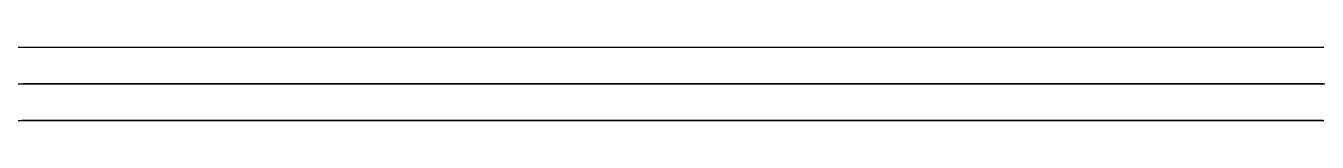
# Model space of a CAD drawing. Header units: millimetres. Extents: x 0 to 594, y 0 to 420.
# Drawn here: x 212.15 to 221.21, y 267.03 to 267.55 of the extents above; entities that cross this region are included whole.
import ezdxf

# ---------------------------------------------------------------- set-up
doc = ezdxf.new("R2010")
doc.units = ezdxf.units.MM
doc.linetypes.add('ISO02-TRAZOS', pattern=[3.75, 3, -0.75])
doc.layers.add('02-OCULTA', color=4, linetype='ISO02-TRAZOS', lineweight=25)

msp = doc.modelspace()

# ---------------------------------------------------------------- linework, layer by layer
at = {"layer": '02-OCULTA'}
for points in [[(221.2528, 267.546), (221.1561, 267.546), (221.0594, 267.546), (220.9627, 267.546), (220.866, 267.546), (220.7693, 267.546), (220.6726, 267.546), (220.5759, 267.546), (220.4792, 267.546), (220.3825, 267.546), (220.2858, 267.546), (220.1891, 267.546), (220.0924, 267.546), (219.9957, 267.546), (219.899, 267.546), (219.8023, 267.546), (219.7056, 267.546), (219.6089, 267.546), (219.5122, 267.546), (219.4155, 267.546), (219.3188, 267.546), (219.2221, 267.546), (219.1254, 267.546), (219.0287, 267.546), (218.932, 267.546), (218.8353, 267.546), (218.7386, 267.546), (218.6419, 267.546), (218.5452, 267.546), (218.4485, 267.546), (218.3518, 267.546), (218.2551, 267.546), (218.1584, 267.546), (218.0617, 267.546), (217.965, 267.546), (217.8683, 267.546), (217.7716, 267.546), (217.6749, 267.546), (217.5782, 267.546), (217.4815, 267.546), (217.3848, 267.546), (217.2881, 267.546), (217.1914, 267.546), (217.0947, 267.546), (216.998, 267.546), (216.9013, 267.546), (216.8046, 267.546), (216.7079, 267.546), (216.6112, 267.546), (216.5145, 267.546), (216.4178, 267.546), (216.3211, 267.546), (216.2244, 267.546), (216.1277, 267.546), (216.031, 267.546), (215.9343, 267.546), (215.8376, 267.546), (215.7409, 267.546), (215.6442, 267.546), (215.5475, 267.546), (215.4508, 267.546), (215.3541, 267.546), (215.2574, 267.546), (215.1607, 267.546), (215.064, 267.546), (214.9673, 267.546), (214.8706, 267.546), (214.7739, 267.546), (214.6772, 267.546), (214.5805, 267.546), (214.4838, 267.546), (214.3871, 267.546), (214.2904, 267.546), (214.1937, 267.546), (214.097, 267.546), (214.0003, 267.546), (213.9036, 267.546), (213.8069, 267.546), (213.7102, 267.546), (213.6135, 267.546), (213.5168, 267.546), (213.4201, 267.546), (213.3234, 267.546), (213.2267, 267.546), (213.13, 267.546), (213.0333, 267.546), (212.9366, 267.546), (212.8399, 267.546), (212.7432, 267.546), (212.6465, 267.546), (212.5498, 267.546), (212.4531, 267.546), (212.3564, 267.546), (212.2597, 267.546), (212.163, 267.546), (212.0663, 267.546)], [(221.2468, 267.546), (221.1967, 267.546), (221.1466, 267.546), (221.0965, 267.546), (221.0464, 267.546), (220.9963, 267.546), (220.9462, 267.546), (220.8961, 267.546), (220.846, 267.546), (220.7959, 267.546), (220.7458, 267.546), (220.6956, 267.546), (220.6455, 267.546), (220.5954, 267.546), (220.5453, 267.546), (220.4952, 267.546), (220.4451, 267.546), (220.395, 267.546), (220.3449, 267.546), (220.2948, 267.546), (220.2447, 267.546), (220.1946, 267.546), (220.1445, 267.546), (220.0944, 267.546), (220.0443, 267.546), (219.9942, 267.546), (219.9441, 267.546), (219.894, 267.546), (219.8439, 267.546), (219.7938, 267.546), (219.7437, 267.546), (219.6936, 267.546), (219.6435, 267.546), (219.5934, 267.546), (219.5433, 267.546), (219.4932, 267.546), (219.4431, 267.546), (219.393, 267.546), (219.3428, 267.546), (219.2927, 267.546), (219.2426, 267.546), (219.1925, 267.546), (219.1424, 267.546), (219.0923, 267.546), (219.0422, 267.546), (218.9921, 267.546), (218.942, 267.546), (218.8919, 267.546), (218.8418, 267.546), (218.7917, 267.546), (218.7416, 267.546), (218.6915, 267.546), (218.6414, 267.546), (218.5913, 267.546), (218.5412, 267.546), (218.4911, 267.546), (218.441, 267.546), (218.3909, 267.546), (218.3408, 267.546), (218.2907, 267.546), (218.2406, 267.546), (218.1905, 267.546), (218.1404, 267.546), (218.0903, 267.546), (218.0402, 267.546), (217.9901, 267.546), (217.9399, 267.546), (217.8898, 267.546), (217.8397, 267.546), (217.7896, 267.546), (217.7395, 267.546), (217.6894, 267.546), (217.6393, 267.546), (217.5892, 267.546), (217.5391, 267.546), (217.489, 267.546), (217.4389, 267.546), (217.3888, 267.546), (217.3387, 267.546), (217.2886, 267.546), (217.2385, 267.546), (217.1884, 267.546), (217.1383, 267.546), (217.0882, 267.546), (217.0381, 267.546), (216.988, 267.546), (216.9379, 267.546), (216.8878, 267.546), (216.8377, 267.546), (216.7876, 267.546), (216.7375, 267.546), (216.6874, 267.546), (216.6373, 267.546), (216.5872, 267.546), (216.537, 267.546), (216.4869, 267.546), (216.4368, 267.546), (216.3867, 267.546), (216.3366, 267.546), (216.2865, 267.546), (216.2364, 267.546), (216.1863, 267.546), (216.1362, 267.546), (216.0861, 267.546), (216.036, 267.546), (215.9859, 267.546), (215.9358, 267.546), (215.8857, 267.546), (215.8356, 267.546), (215.7855, 267.546), (215.7354, 267.546), (215.6853, 267.546), (215.6352, 267.546), (215.5851, 267.546), (215.535, 267.546), (215.4849, 267.546), (215.4348, 267.546), (215.3847, 267.546), (215.3346, 267.546), (215.2845, 267.546), (215.2344, 267.546), (215.1842, 267.546), (215.1341, 267.546), (215.084, 267.546), (215.0339, 267.546), (214.9838, 267.546), (214.9337, 267.546), (214.8836, 267.546), (214.8335, 267.546), (214.7834, 267.546), (214.7333, 267.546), (214.6832, 267.546), (214.6331, 267.546), (214.583, 267.546), (214.5329, 267.546), (214.4828, 267.546), (214.4327, 267.546), (214.3826, 267.546), (214.3325, 267.546), (214.2824, 267.546), (214.2323, 267.546), (214.1822, 267.546), (214.1321, 267.546), (214.082, 267.546), (214.0319, 267.546), (213.9818, 267.546), (213.9317, 267.546), (213.8816, 267.546), (213.8315, 267.546), (213.7813, 267.546), (213.7312, 267.546), (213.6811, 267.546), (213.631, 267.546), (213.5809, 267.546), (213.5308, 267.546), (213.4807, 267.546), (213.4306, 267.546), (213.3805, 267.546), (213.3304, 267.546), (213.2803, 267.546), (213.2302, 267.546), (213.1801, 267.546), (213.13, 267.546), (213.0799, 267.546), (213.0298, 267.546), (212.9797, 267.546), (212.9296, 267.546), (212.8795, 267.546), (212.8294, 267.546), (212.7793, 267.546), (212.7292, 267.546), (212.6791, 267.546), (212.629, 267.546), (212.5789, 267.546), (212.5288, 267.546), (212.4787, 267.546), (212.4285, 267.546), (212.3784, 267.546), (212.3283, 267.546), (212.2782, 267.546), (212.2281, 267.546), (212.178, 267.546), (212.1279, 267.546)], [(212.0592, 267.29), (212.1551, 267.29), (212.251, 267.29), (212.3469, 267.29), (212.4428, 267.29), (212.5387, 267.29), (212.6346, 267.29), (212.7305, 267.29), (212.8264, 267.29), (212.9223, 267.29), (213.0182, 267.29), (213.1141, 267.29), (213.21, 267.29), (213.3059, 267.29), (213.4018, 267.29), (213.4977, 267.29), (213.5936, 267.29), (213.6895, 267.29), (213.7854, 267.29), (213.8813, 267.29), (213.9772, 267.29), (214.0731, 267.29), (214.169, 267.29), (214.2649, 267.29), (214.3608, 267.29), (214.4567, 267.29), (214.5526, 267.29), (214.6485, 267.29), (214.7444, 267.29), (214.8403, 267.29), (214.9362, 267.29), (215.0321, 267.29), (215.128, 267.29), (215.2239, 267.29), (215.3198, 267.29), (215.4157, 267.29), (215.5116, 267.29), (215.6075, 267.29), (215.7034, 267.29), (215.7993, 267.29), (215.8952, 267.29), (215.9911, 267.29), (216.087, 267.29), (216.1829, 267.29), (216.2788, 267.29), (216.3747, 267.29), (216.4706, 267.29), (216.5665, 267.29), (216.6624, 267.29), (216.7583, 267.29), (216.8542, 267.29), (216.9501, 267.29), (217.046, 267.29), (217.1419, 267.29), (217.2378, 267.29), (217.3337, 267.29), (217.4296, 267.29), (217.5255, 267.29), (217.6214, 267.29), (217.7173, 267.29), (217.8132, 267.29), (217.9091, 267.29), (218.005, 267.29), (218.1009, 267.29), (218.1968, 267.29), (218.2927, 267.29), (218.3886, 267.29), (218.4845, 267.29), (218.5804, 267.29), (218.6763, 267.29), (218.7722, 267.29), (218.8681, 267.29), (218.964, 267.29), (219.0599, 267.29), (219.1558, 267.29), (219.2517, 267.29), (219.3476, 267.29), (219.4435, 267.29), (219.5394, 267.29), (219.6353, 267.29), (219.7312, 267.29), (219.8271, 267.29), (219.923, 267.29), (220.0189, 267.29), (220.1148, 267.29), (220.2107, 267.29), (220.3066, 267.29), (220.4025, 267.29), (220.4984, 267.29), (220.5943, 267.29), (220.6902, 267.29), (220.7861, 267.29), (220.882, 267.29), (220.9779, 267.29), (221.0738, 267.29), (221.1697, 267.29), (221.2656, 267.29)], [(212.0592, 267.29), (212.1551, 267.29), (212.251, 267.29), (212.3469, 267.29), (212.4428, 267.29), (212.5387, 267.29), (212.6346, 267.29), (212.7305, 267.29), (212.8264, 267.29), (212.9223, 267.29), (213.0182, 267.29), (213.1141, 267.29), (213.21, 267.29), (213.3059, 267.29), (213.4018, 267.29), (213.4977, 267.29), (213.5936, 267.29), (213.6895, 267.29), (213.7854, 267.29), (213.8813, 267.29), (213.9772, 267.29), (214.0731, 267.29), (214.169, 267.29), (214.2649, 267.29), (214.3608, 267.29), (214.4567, 267.29), (214.5526, 267.29), (214.6485, 267.29), (214.7444, 267.29), (214.8403, 267.29), (214.9362, 267.29), (215.0321, 267.29), (215.128, 267.29), (215.2239, 267.29), (215.3198, 267.29), (215.4157, 267.29), (215.5116, 267.29), (215.6075, 267.29), (215.7034, 267.29), (215.7993, 267.29), (215.8952, 267.29), (215.9911, 267.29), (216.087, 267.29), (216.1829, 267.29), (216.2788, 267.29), (216.3747, 267.29), (216.4706, 267.29), (216.5665, 267.29), (216.6624, 267.29), (216.7583, 267.29), (216.8542, 267.29), (216.9501, 267.29), (217.046, 267.29), (217.1419, 267.29), (217.2378, 267.29), (217.3337, 267.29), (217.4296, 267.29), (217.5255, 267.29), (217.6214, 267.29), (217.7173, 267.29), (217.8132, 267.29), (217.9091, 267.29), (218.005, 267.29), (218.1009, 267.29), (218.1968, 267.29), (218.2927, 267.29), (218.3886, 267.29), (218.4845, 267.29), (218.5804, 267.29), (218.6763, 267.29), (218.7722, 267.29), (218.8681, 267.29), (218.964, 267.29), (219.0599, 267.29), (219.1558, 267.29), (219.2517, 267.29), (219.3476, 267.29), (219.4435, 267.29), (219.5394, 267.29), (219.6353, 267.29), (219.7312, 267.29), (219.8271, 267.29), (219.923, 267.29), (220.0189, 267.29), (220.1148, 267.29), (220.2107, 267.29), (220.3066, 267.29), (220.4025, 267.29), (220.4984, 267.29), (220.5943, 267.29), (220.6902, 267.29), (220.7861, 267.29), (220.882, 267.29), (220.9779, 267.29), (221.0738, 267.29), (221.1697, 267.29), (221.2656, 267.29)], [(212.075, 267.29), (212.1725, 267.29), (212.27, 267.29), (212.3675, 267.29), (212.465, 267.29), (212.5625, 267.29), (212.66, 267.29), (212.7575, 267.29), (212.855, 267.29), (212.9525, 267.29), (213.05, 267.29), (213.1475, 267.29), (213.245, 267.29), (213.3425, 267.29), (213.44, 267.29), (213.5375, 267.29), (213.635, 267.29), (213.7325, 267.29), (213.83, 267.29), (213.9275, 267.29), (214.025, 267.29), (214.1225, 267.29), (214.22, 267.29), (214.3175, 267.29), (214.415, 267.29), (214.5125, 267.29), (214.61, 267.29), (214.7075, 267.29), (214.805, 267.29), (214.9025, 267.29), (215, 267.29), (215.0975, 267.29), (215.195, 267.29), (215.2925, 267.29), (215.39, 267.29), (215.4875, 267.29), (215.585, 267.29), (215.6825, 267.29), (215.78, 267.29), (215.8775, 267.29), (215.975, 267.29), (216.0725, 267.29), (216.17, 267.29), (216.2675, 267.29), (216.365, 267.29), (216.4625, 267.29), (216.56, 267.29), (216.6575, 267.29), (216.755, 267.29), (216.8525, 267.29), (216.95, 267.29), (217.0475, 267.29), (217.145, 267.29), (217.2425, 267.29), (217.34, 267.29), (217.4375, 267.29), (217.535, 267.29), (217.6325, 267.29), (217.73, 267.29), (217.8275, 267.29), (217.925, 267.29), (218.0225, 267.29), (218.12, 267.29), (218.2175, 267.29), (218.315, 267.29), (218.4125, 267.29), (218.51, 267.29), (218.6075, 267.29), (218.705, 267.29), (218.8025, 267.29), (218.9, 267.29), (218.9975, 267.29), (219.095, 267.29), (219.1925, 267.29), (219.29, 267.29), (219.3875, 267.29), (219.485, 267.29), (219.5825, 267.29), (219.68, 267.29), (219.7775, 267.29), (219.875, 267.29), (219.9725, 267.29), (220.07, 267.29), (220.1675, 267.29), (220.265, 267.29), (220.3625, 267.29), (220.46, 267.29), (220.5575, 267.29), (220.655, 267.29), (220.7525, 267.29), (220.85, 267.29), (220.9475, 267.29), (221.045, 267.29), (221.1425, 267.29), (221.24, 267.29)], [(212.075, 267.29), (212.1725, 267.29), (212.27, 267.29), (212.3675, 267.29), (212.465, 267.29), (212.5625, 267.29), (212.66, 267.29), (212.7575, 267.29), (212.855, 267.29), (212.9525, 267.29), (213.05, 267.29), (213.1475, 267.29), (213.245, 267.29), (213.3425, 267.29), (213.44, 267.29), (213.5375, 267.29), (213.635, 267.29), (213.7325, 267.29), (213.83, 267.29), (213.9275, 267.29), (214.025, 267.29), (214.1225, 267.29), (214.22, 267.29), (214.3175, 267.29), (214.415, 267.29), (214.5125, 267.29), (214.61, 267.29), (214.7075, 267.29), (214.805, 267.29), (214.9025, 267.29), (215, 267.29), (215.0975, 267.29), (215.195, 267.29), (215.2925, 267.29), (215.39, 267.29), (215.4875, 267.29), (215.585, 267.29), (215.6825, 267.29), (215.78, 267.29), (215.8775, 267.29), (215.975, 267.29), (216.0725, 267.29), (216.17, 267.29), (216.2675, 267.29), (216.365, 267.29), (216.4625, 267.29), (216.56, 267.29), (216.6575, 267.29), (216.755, 267.29), (216.8525, 267.29), (216.95, 267.29), (217.0475, 267.29), (217.145, 267.29), (217.2425, 267.29), (217.34, 267.29), (217.4375, 267.29), (217.535, 267.29), (217.6325, 267.29), (217.73, 267.29), (217.8275, 267.29), (217.925, 267.29), (218.0225, 267.29), (218.12, 267.29), (218.2175, 267.29), (218.315, 267.29), (218.4125, 267.29), (218.51, 267.29), (218.6075, 267.29), (218.705, 267.29), (218.8025, 267.29), (218.9, 267.29), (218.9975, 267.29), (219.095, 267.29), (219.1925, 267.29), (219.29, 267.29), (219.3875, 267.29), (219.485, 267.29), (219.5825, 267.29), (219.68, 267.29), (219.7775, 267.29), (219.875, 267.29), (219.9725, 267.29), (220.07, 267.29), (220.1675, 267.29), (220.265, 267.29), (220.3625, 267.29), (220.46, 267.29), (220.5575, 267.29), (220.655, 267.29), (220.7525, 267.29), (220.85, 267.29), (220.9475, 267.29), (221.045, 267.29), (221.1425, 267.29), (221.24, 267.29)], [(221.2476, 267.29), (221.1975, 267.29), (221.1474, 267.29), (221.0973, 267.29), (221.0473, 267.29), (220.9972, 267.29), (220.9471, 267.29), (220.897, 267.29), (220.8469, 267.29), (220.7969, 267.29), (220.7468, 267.29), (220.6967, 267.29), (220.6466, 267.29), (220.5966, 267.29), (220.5465, 267.29), (220.4964, 267.29), (220.4463, 267.29), (220.3962, 267.29), (220.3462, 267.29), (220.2961, 267.29), (220.246, 267.29), (220.1959, 267.29), (220.1458, 267.29), (220.0958, 267.29), (220.0457, 267.29), (219.9956, 267.29), (219.9455, 267.29), (219.8955, 267.29), (219.8454, 267.29), (219.7953, 267.29), (219.7452, 267.29), (219.6951, 267.29), (219.6451, 267.29), (219.595, 267.29), (219.5449, 267.29), (219.4948, 267.29), (219.4448, 267.29), (219.3947, 267.29), (219.3446, 267.29), (219.2945, 267.29), (219.2444, 267.29), (219.1944, 267.29), (219.1443, 267.29), (219.0942, 267.29), (219.0441, 267.29), (218.994, 267.29), (218.944, 267.29), (218.8939, 267.29), (218.8438, 267.29), (218.7937, 267.29), (218.7437, 267.29), (218.6936, 267.29), (218.6435, 267.29), (218.5934, 267.29), (218.5433, 267.29), (218.4933, 267.29), (218.4432, 267.29), (218.3931, 267.29), (218.343, 267.29), (218.293, 267.29), (218.2429, 267.29), (218.1928, 267.29), (218.1427, 267.29), (218.0926, 267.29), (218.0426, 267.29), (217.9925, 267.29), (217.9424, 267.29), (217.8923, 267.29), (217.8422, 267.29), (217.7922, 267.29), (217.7421, 267.29), (217.692, 267.29), (217.6419, 267.29), (217.5919, 267.29), (217.5418, 267.29), (217.4917, 267.29), (217.4416, 267.29), (217.3915, 267.29), (217.3415, 267.29), (217.2914, 267.29), (217.2413, 267.29), (217.1912, 267.29), (217.1411, 267.29), (217.0911, 267.29), (217.041, 267.29), (216.9909, 267.29), (216.9408, 267.29), (216.8908, 267.29), (216.8407, 267.29), (216.7906, 267.29), (216.7405, 267.29), (216.6904, 267.29), (216.6404, 267.29), (216.5903, 267.29), (216.5402, 267.29), (216.4901, 267.29), (216.4401, 267.29), (216.39, 267.29), (216.3399, 267.29), (216.2898, 267.29), (216.2397, 267.29), (216.1897, 267.29), (216.1396, 267.29), (216.0895, 267.29), (216.0394, 267.29), (215.9893, 267.29), (215.9393, 267.29), (215.8892, 267.29), (215.8391, 267.29), (215.789, 267.29), (215.739, 267.29), (215.6889, 267.29), (215.6388, 267.29), (215.5887, 267.29), (215.5386, 267.29), (215.4886, 267.29), (215.4385, 267.29), (215.3884, 267.29), (215.3383, 267.29), (215.2883, 267.29), (215.2382, 267.29), (215.1881, 267.29), (215.138, 267.29), (215.0879, 267.29), (215.0379, 267.29), (214.9878, 267.29), (214.9377, 267.29), (214.8876, 267.29), (214.8375, 267.29), (214.7875, 267.29), (214.7374, 267.29), (214.6873, 267.29), (214.6372, 267.29), (214.5872, 267.29), (214.5371, 267.29), (214.487, 267.29), (214.4369, 267.29), (214.3868, 267.29), (214.3368, 267.29), (214.2867, 267.29), (214.2366, 267.29), (214.1865, 267.29), (214.1364, 267.29), (214.0864, 267.29), (214.0363, 267.29), (213.9862, 267.29), (213.9361, 267.29), (213.8861, 267.29), (213.836, 267.29), (213.7859, 267.29), (213.7358, 267.29), (213.6857, 267.29), (213.6357, 267.29), (213.5856, 267.29), (213.5355, 267.29), (213.4854, 267.29), (213.4354, 267.29), (213.3853, 267.29), (213.3352, 267.29), (213.2851, 267.29), (213.235, 267.29), (213.185, 267.29), (213.1349, 267.29), (213.0848, 267.29), (213.0347, 267.29), (212.9846, 267.29), (212.9346, 267.29), (212.8845, 267.29), (212.8344, 267.29), (212.7843, 267.29), (212.7343, 267.29), (212.6842, 267.29), (212.6341, 267.29), (212.584, 267.29), (212.5339, 267.29), (212.4839, 267.29), (212.4338, 267.29), (212.3837, 267.29), (212.3336, 267.29), (212.2836, 267.29), (212.2335, 267.29), (212.1834, 267.29), (212.1333, 267.29)], [(221.2476, 267.29), (221.1975, 267.29), (221.1474, 267.29), (221.0973, 267.29), (221.0473, 267.29), (220.9972, 267.29), (220.9471, 267.29), (220.897, 267.29), (220.8469, 267.29), (220.7969, 267.29), (220.7468, 267.29), (220.6967, 267.29), (220.6466, 267.29), (220.5966, 267.29), (220.5465, 267.29), (220.4964, 267.29), (220.4463, 267.29), (220.3962, 267.29), (220.3462, 267.29), (220.2961, 267.29), (220.246, 267.29), (220.1959, 267.29), (220.1458, 267.29), (220.0958, 267.29), (220.0457, 267.29), (219.9956, 267.29), (219.9455, 267.29), (219.8955, 267.29), (219.8454, 267.29), (219.7953, 267.29), (219.7452, 267.29), (219.6951, 267.29), (219.6451, 267.29), (219.595, 267.29), (219.5449, 267.29), (219.4948, 267.29), (219.4448, 267.29), (219.3947, 267.29), (219.3446, 267.29), (219.2945, 267.29), (219.2444, 267.29), (219.1944, 267.29), (219.1443, 267.29), (219.0942, 267.29), (219.0441, 267.29), (218.994, 267.29), (218.944, 267.29), (218.8939, 267.29), (218.8438, 267.29), (218.7937, 267.29), (218.7437, 267.29), (218.6936, 267.29), (218.6435, 267.29), (218.5934, 267.29), (218.5433, 267.29), (218.4933, 267.29), (218.4432, 267.29), (218.3931, 267.29), (218.343, 267.29), (218.293, 267.29), (218.2429, 267.29), (218.1928, 267.29), (218.1427, 267.29), (218.0926, 267.29), (218.0426, 267.29), (217.9925, 267.29), (217.9424, 267.29), (217.8923, 267.29), (217.8422, 267.29), (217.7922, 267.29), (217.7421, 267.29), (217.692, 267.29), (217.6419, 267.29), (217.5919, 267.29), (217.5418, 267.29), (217.4917, 267.29), (217.4416, 267.29), (217.3915, 267.29), (217.3415, 267.29), (217.2914, 267.29), (217.2413, 267.29), (217.1912, 267.29), (217.1411, 267.29), (217.0911, 267.29), (217.041, 267.29), (216.9909, 267.29), (216.9408, 267.29), (216.8908, 267.29), (216.8407, 267.29), (216.7906, 267.29), (216.7405, 267.29), (216.6904, 267.29), (216.6404, 267.29), (216.5903, 267.29), (216.5402, 267.29), (216.4901, 267.29), (216.4401, 267.29), (216.39, 267.29), (216.3399, 267.29), (216.2898, 267.29), (216.2397, 267.29), (216.1897, 267.29), (216.1396, 267.29), (216.0895, 267.29), (216.0394, 267.29), (215.9893, 267.29), (215.9393, 267.29), (215.8892, 267.29), (215.8391, 267.29), (215.789, 267.29), (215.739, 267.29), (215.6889, 267.29), (215.6388, 267.29), (215.5887, 267.29), (215.5386, 267.29), (215.4886, 267.29), (215.4385, 267.29), (215.3884, 267.29), (215.3383, 267.29), (215.2883, 267.29), (215.2382, 267.29), (215.1881, 267.29), (215.138, 267.29), (215.0879, 267.29), (215.0379, 267.29), (214.9878, 267.29), (214.9377, 267.29), (214.8876, 267.29), (214.8375, 267.29), (214.7875, 267.29), (214.7374, 267.29), (214.6873, 267.29), (214.6372, 267.29), (214.5872, 267.29), (214.5371, 267.29), (214.487, 267.29), (214.4369, 267.29), (214.3868, 267.29), (214.3368, 267.29), (214.2867, 267.29), (214.2366, 267.29), (214.1865, 267.29), (214.1364, 267.29), (214.0864, 267.29), (214.0363, 267.29), (213.9862, 267.29), (213.9361, 267.29), (213.8861, 267.29), (213.836, 267.29), (213.7859, 267.29), (213.7358, 267.29), (213.6857, 267.29), (213.6357, 267.29), (213.5856, 267.29), (213.5355, 267.29), (213.4854, 267.29), (213.4354, 267.29), (213.3853, 267.29), (213.3352, 267.29), (213.2851, 267.29), (213.235, 267.29), (213.185, 267.29), (213.1349, 267.29), (213.0848, 267.29), (213.0347, 267.29), (212.9846, 267.29), (212.9346, 267.29), (212.8845, 267.29), (212.8344, 267.29), (212.7843, 267.29), (212.7343, 267.29), (212.6842, 267.29), (212.6341, 267.29), (212.584, 267.29), (212.5339, 267.29), (212.4839, 267.29), (212.4338, 267.29), (212.3837, 267.29), (212.3336, 267.29), (212.2836, 267.29), (212.2335, 267.29), (212.1834, 267.29), (212.1333, 267.29)], [(221.25, 267.29), (221.2, 267.29), (221.15, 267.29), (221.1, 267.29), (221.05, 267.29), (221, 267.29), (220.95, 267.29), (220.9, 267.29), (220.85, 267.29), (220.8, 267.29), (220.75, 267.29), (220.7, 267.29), (220.65, 267.29), (220.6, 267.29), (220.55, 267.29), (220.5, 267.29), (220.45, 267.29), (220.4, 267.29), (220.35, 267.29), (220.3, 267.29), (220.25, 267.29), (220.2, 267.29), (220.15, 267.29), (220.1, 267.29), (220.05, 267.29), (220, 267.29), (219.95, 267.29), (219.9, 267.29), (219.85, 267.29), (219.8, 267.29), (219.75, 267.29), (219.7, 267.29), (219.65, 267.29), (219.6, 267.29), (219.55, 267.29), (219.5, 267.29), (219.45, 267.29), (219.4, 267.29), (219.35, 267.29), (219.3, 267.29), (219.25, 267.29), (219.2, 267.29), (219.15, 267.29), (219.1, 267.29), (219.05, 267.29), (219, 267.29), (218.95, 267.29), (218.9, 267.29), (218.85, 267.29), (218.8, 267.29), (218.75, 267.29), (218.7, 267.29), (218.65, 267.29), (218.6, 267.29), (218.55, 267.29), (218.5, 267.29), (218.45, 267.29), (218.4, 267.29), (218.35, 267.29), (218.3, 267.29), (218.25, 267.29), (218.2, 267.29), (218.15, 267.29), (218.1, 267.29), (218.05, 267.29), (218, 267.29), (217.95, 267.29), (217.9, 267.29), (217.85, 267.29), (217.8, 267.29), (217.75, 267.29), (217.7, 267.29), (217.65, 267.29), (217.6, 267.29), (217.55, 267.29), (217.5, 267.29), (217.45, 267.29), (217.4, 267.29), (217.35, 267.29), (217.3, 267.29), (217.25, 267.29), (217.2, 267.29), (217.15, 267.29), (217.1, 267.29), (217.05, 267.29), (217, 267.29), (216.95, 267.29), (216.9, 267.29), (216.85, 267.29), (216.8, 267.29), (216.75, 267.29), (216.7, 267.29), (216.65, 267.29), (216.6, 267.29), (216.55, 267.29), (216.5, 267.29), (216.45, 267.29), (216.4, 267.29), (216.35, 267.29), (216.3, 267.29), (216.25, 267.29), (216.2, 267.29), (216.15, 267.29), (216.1, 267.29), (216.05, 267.29), (216, 267.29), (215.95, 267.29), (215.9, 267.29), (215.85, 267.29), (215.8, 267.29), (215.75, 267.29), (215.7, 267.29), (215.65, 267.29), (215.6, 267.29), (215.55, 267.29), (215.5, 267.29), (215.45, 267.29), (215.4, 267.29), (215.35, 267.29), (215.3, 267.29), (215.25, 267.29), (215.2, 267.29), (215.15, 267.29), (215.1, 267.29), (215.05, 267.29), (215, 267.29), (214.95, 267.29), (214.9, 267.29), (214.85, 267.29), (214.8, 267.29), (214.75, 267.29), (214.7, 267.29), (214.65, 267.29), (214.6, 267.29), (214.55, 267.29), (214.5, 267.29), (214.45, 267.29), (214.4, 267.29), (214.35, 267.29), (214.3, 267.29), (214.25, 267.29), (214.2, 267.29), (214.15, 267.29), (214.1, 267.29), (214.05, 267.29), (214, 267.29), (213.95, 267.29), (213.9, 267.29), (213.85, 267.29), (213.8, 267.29), (213.75, 267.29), (213.7, 267.29), (213.65, 267.29), (213.6, 267.29), (213.55, 267.29), (213.5, 267.29), (213.45, 267.29), (213.4, 267.29), (213.35, 267.29), (213.3, 267.29), (213.25, 267.29), (213.2, 267.29), (213.15, 267.29), (213.1, 267.29), (213.05, 267.29), (213, 267.29), (212.95, 267.29), (212.9, 267.29), (212.85, 267.29), (212.8, 267.29), (212.75, 267.29), (212.7, 267.29), (212.65, 267.29), (212.6, 267.29), (212.55, 267.29), (212.5, 267.29), (212.45, 267.29), (212.4, 267.29), (212.35, 267.29), (212.3, 267.29), (212.25, 267.29), (212.2, 267.29), (212.15, 267.29)], [(221.25, 267.29), (221.2, 267.29), (221.15, 267.29), (221.1, 267.29), (221.05, 267.29), (221, 267.29), (220.95, 267.29), (220.9, 267.29), (220.85, 267.29), (220.8, 267.29), (220.75, 267.29), (220.7, 267.29), (220.65, 267.29), (220.6, 267.29), (220.55, 267.29), (220.5, 267.29), (220.45, 267.29), (220.4, 267.29), (220.35, 267.29), (220.3, 267.29), (220.25, 267.29), (220.2, 267.29), (220.15, 267.29), (220.1, 267.29), (220.05, 267.29), (220, 267.29), (219.95, 267.29), (219.9, 267.29), (219.85, 267.29), (219.8, 267.29), (219.75, 267.29), (219.7, 267.29), (219.65, 267.29), (219.6, 267.29), (219.55, 267.29), (219.5, 267.29), (219.45, 267.29), (219.4, 267.29), (219.35, 267.29), (219.3, 267.29), (219.25, 267.29), (219.2, 267.29), (219.15, 267.29), (219.1, 267.29), (219.05, 267.29), (219, 267.29), (218.95, 267.29), (218.9, 267.29), (218.85, 267.29), (218.8, 267.29), (218.75, 267.29), (218.7, 267.29), (218.65, 267.29), (218.6, 267.29), (218.55, 267.29), (218.5, 267.29), (218.45, 267.29), (218.4, 267.29), (218.35, 267.29), (218.3, 267.29), (218.25, 267.29), (218.2, 267.29), (218.15, 267.29), (218.1, 267.29), (218.05, 267.29), (218, 267.29), (217.95, 267.29), (217.9, 267.29), (217.85, 267.29), (217.8, 267.29), (217.75, 267.29), (217.7, 267.29), (217.65, 267.29), (217.6, 267.29), (217.55, 267.29), (217.5, 267.29), (217.45, 267.29), (217.4, 267.29), (217.35, 267.29), (217.3, 267.29), (217.25, 267.29), (217.2, 267.29), (217.15, 267.29), (217.1, 267.29), (217.05, 267.29), (217, 267.29), (216.95, 267.29), (216.9, 267.29), (216.85, 267.29), (216.8, 267.29), (216.75, 267.29), (216.7, 267.29), (216.65, 267.29), (216.6, 267.29), (216.55, 267.29), (216.5, 267.29), (216.45, 267.29), (216.4, 267.29), (216.35, 267.29), (216.3, 267.29), (216.25, 267.29), (216.2, 267.29), (216.15, 267.29), (216.1, 267.29), (216.05, 267.29), (216, 267.29), (215.95, 267.29), (215.9, 267.29), (215.85, 267.29), (215.8, 267.29), (215.75, 267.29), (215.7, 267.29), (215.65, 267.29), (215.6, 267.29), (215.55, 267.29), (215.5, 267.29), (215.45, 267.29), (215.4, 267.29), (215.35, 267.29), (215.3, 267.29), (215.25, 267.29), (215.2, 267.29), (215.15, 267.29), (215.1, 267.29), (215.05, 267.29), (215, 267.29), (214.95, 267.29), (214.9, 267.29), (214.85, 267.29), (214.8, 267.29), (214.75, 267.29), (214.7, 267.29), (214.65, 267.29), (214.6, 267.29), (214.55, 267.29), (214.5, 267.29), (214.45, 267.29), (214.4, 267.29), (214.35, 267.29), (214.3, 267.29), (214.25, 267.29), (214.2, 267.29), (214.15, 267.29), (214.1, 267.29), (214.05, 267.29), (214, 267.29), (213.95, 267.29), (213.9, 267.29), (213.85, 267.29), (213.8, 267.29), (213.75, 267.29), (213.7, 267.29), (213.65, 267.29), (213.6, 267.29), (213.55, 267.29), (213.5, 267.29), (213.45, 267.29), (213.4, 267.29), (213.35, 267.29), (213.3, 267.29), (213.25, 267.29), (213.2, 267.29), (213.15, 267.29), (213.1, 267.29), (213.05, 267.29), (213, 267.29), (212.95, 267.29), (212.9, 267.29), (212.85, 267.29), (212.8, 267.29), (212.75, 267.29), (212.7, 267.29), (212.65, 267.29), (212.6, 267.29), (212.55, 267.29), (212.5, 267.29), (212.45, 267.29), (212.4, 267.29), (212.35, 267.29), (212.3, 267.29), (212.25, 267.29), (212.2, 267.29), (212.15, 267.29)], [(212.0663, 267.034), (212.163, 267.034), (212.2597, 267.034), (212.3564, 267.034), (212.4531, 267.034), (212.5498, 267.034), (212.6465, 267.034), (212.7432, 267.034), (212.8399, 267.034), (212.9366, 267.034), (213.0333, 267.034), (213.13, 267.034), (213.2267, 267.034), (213.3234, 267.034), (213.4201, 267.034), (213.5168, 267.034), (213.6135, 267.034), (213.7102, 267.034), (213.8069, 267.034), (213.9036, 267.034), (214.0003, 267.034), (214.097, 267.034), (214.1937, 267.034), (214.2904, 267.034), (214.3871, 267.034), (214.4838, 267.034), (214.5805, 267.034), (214.6772, 267.034), (214.7739, 267.034), (214.8706, 267.034), (214.9673, 267.034), (215.064, 267.034), (215.1607, 267.034), (215.2574, 267.034), (215.3541, 267.034), (215.4508, 267.034), (215.5475, 267.034), (215.6442, 267.034), (215.7409, 267.034), (215.8376, 267.034), (215.9343, 267.034), (216.031, 267.034), (216.1277, 267.034), (216.2244, 267.034), (216.3211, 267.034), (216.4178, 267.034), (216.5145, 267.034), (216.6112, 267.034), (216.7079, 267.034), (216.8046, 267.034), (216.9013, 267.034), (216.998, 267.034), (217.0947, 267.034), (217.1914, 267.034), (217.2881, 267.034), (217.3848, 267.034), (217.4815, 267.034), (217.5782, 267.034), (217.6749, 267.034), (217.7716, 267.034), (217.8683, 267.034), (217.965, 267.034), (218.0617, 267.034), (218.1584, 267.034), (218.2551, 267.034), (218.3518, 267.034), (218.4485, 267.034), (218.5452, 267.034), (218.6419, 267.034), (218.7386, 267.034), (218.8353, 267.034), (218.932, 267.034), (219.0287, 267.034), (219.1254, 267.034), (219.2221, 267.034), (219.3188, 267.034), (219.4155, 267.034), (219.5122, 267.034), (219.6089, 267.034), (219.7056, 267.034), (219.8023, 267.034), (219.899, 267.034), (219.9957, 267.034), (220.0924, 267.034), (220.1891, 267.034), (220.2858, 267.034), (220.3825, 267.034), (220.4792, 267.034), (220.5759, 267.034), (220.6726, 267.034), (220.7693, 267.034), (220.866, 267.034), (220.9627, 267.034), (221.0594, 267.034), (221.1561, 267.034), (221.2528, 267.034)], [(221.2468, 267.034), (221.1967, 267.034), (221.1466, 267.034), (221.0965, 267.034), (221.0464, 267.034), (220.9963, 267.034), (220.9462, 267.034), (220.8961, 267.034), (220.846, 267.034), (220.7959, 267.034), (220.7458, 267.034), (220.6956, 267.034), (220.6455, 267.034), (220.5954, 267.034), (220.5453, 267.034), (220.4952, 267.034), (220.4451, 267.034), (220.395, 267.034), (220.3449, 267.034), (220.2948, 267.034), (220.2447, 267.034), (220.1946, 267.034), (220.1445, 267.034), (220.0944, 267.034), (220.0443, 267.034), (219.9942, 267.034), (219.9441, 267.034), (219.894, 267.034), (219.8439, 267.034), (219.7938, 267.034), (219.7437, 267.034), (219.6936, 267.034), (219.6435, 267.034), (219.5934, 267.034), (219.5433, 267.034), (219.4932, 267.034), (219.4431, 267.034), (219.393, 267.034), (219.3428, 267.034), (219.2927, 267.034), (219.2426, 267.034), (219.1925, 267.034), (219.1424, 267.034), (219.0923, 267.034), (219.0422, 267.034), (218.9921, 267.034), (218.942, 267.034), (218.8919, 267.034), (218.8418, 267.034), (218.7917, 267.034), (218.7416, 267.034), (218.6915, 267.034), (218.6414, 267.034), (218.5913, 267.034), (218.5412, 267.034), (218.4911, 267.034), (218.441, 267.034), (218.3909, 267.034), (218.3408, 267.034), (218.2907, 267.034), (218.2406, 267.034), (218.1905, 267.034), (218.1404, 267.034), (218.0903, 267.034), (218.0402, 267.034), (217.9901, 267.034), (217.9399, 267.034), (217.8898, 267.034), (217.8397, 267.034), (217.7896, 267.034), (217.7395, 267.034), (217.6894, 267.034), (217.6393, 267.034), (217.5892, 267.034), (217.5391, 267.034), (217.489, 267.034), (217.4389, 267.034), (217.3888, 267.034), (217.3387, 267.034), (217.2886, 267.034), (217.2385, 267.034), (217.1884, 267.034), (217.1383, 267.034), (217.0882, 267.034), (217.0381, 267.034), (216.988, 267.034), (216.9379, 267.034), (216.8878, 267.034), (216.8377, 267.034), (216.7876, 267.034), (216.7375, 267.034), (216.6874, 267.034), (216.6373, 267.034), (216.5872, 267.034), (216.537, 267.034), (216.4869, 267.034), (216.4368, 267.034), (216.3867, 267.034), (216.3366, 267.034), (216.2865, 267.034), (216.2364, 267.034), (216.1863, 267.034), (216.1362, 267.034), (216.0861, 267.034), (216.036, 267.034), (215.9859, 267.034), (215.9358, 267.034), (215.8857, 267.034), (215.8356, 267.034), (215.7855, 267.034), (215.7354, 267.034), (215.6853, 267.034), (215.6352, 267.034), (215.5851, 267.034), (215.535, 267.034), (215.4849, 267.034), (215.4348, 267.034), (215.3847, 267.034), (215.3346, 267.034), (215.2845, 267.034), (215.2344, 267.034), (215.1842, 267.034), (215.1341, 267.034), (215.084, 267.034), (215.0339, 267.034), (214.9838, 267.034), (214.9337, 267.034), (214.8836, 267.034), (214.8335, 267.034), (214.7834, 267.034), (214.7333, 267.034), (214.6832, 267.034), (214.6331, 267.034), (214.583, 267.034), (214.5329, 267.034), (214.4828, 267.034), (214.4327, 267.034), (214.3826, 267.034), (214.3325, 267.034), (214.2824, 267.034), (214.2323, 267.034), (214.1822, 267.034), (214.1321, 267.034), (214.082, 267.034), (214.0319, 267.034), (213.9818, 267.034), (213.9317, 267.034), (213.8816, 267.034), (213.8315, 267.034), (213.7813, 267.034), (213.7312, 267.034), (213.6811, 267.034), (213.631, 267.034), (213.5809, 267.034), (213.5308, 267.034), (213.4807, 267.034), (213.4306, 267.034), (213.3805, 267.034), (213.3304, 267.034), (213.2803, 267.034), (213.2302, 267.034), (213.1801, 267.034), (213.13, 267.034), (213.0799, 267.034), (213.0298, 267.034), (212.9797, 267.034), (212.9296, 267.034), (212.8795, 267.034), (212.8294, 267.034), (212.7793, 267.034), (212.7292, 267.034), (212.6791, 267.034), (212.629, 267.034), (212.5789, 267.034), (212.5288, 267.034), (212.4787, 267.034), (212.4285, 267.034), (212.3784, 267.034), (212.3283, 267.034), (212.2782, 267.034), (212.2281, 267.034), (212.178, 267.034), (212.1279, 267.034)]]:
    msp.add_lwpolyline(points, dxfattribs=at)

doc.saveas('drawing.dxf')
